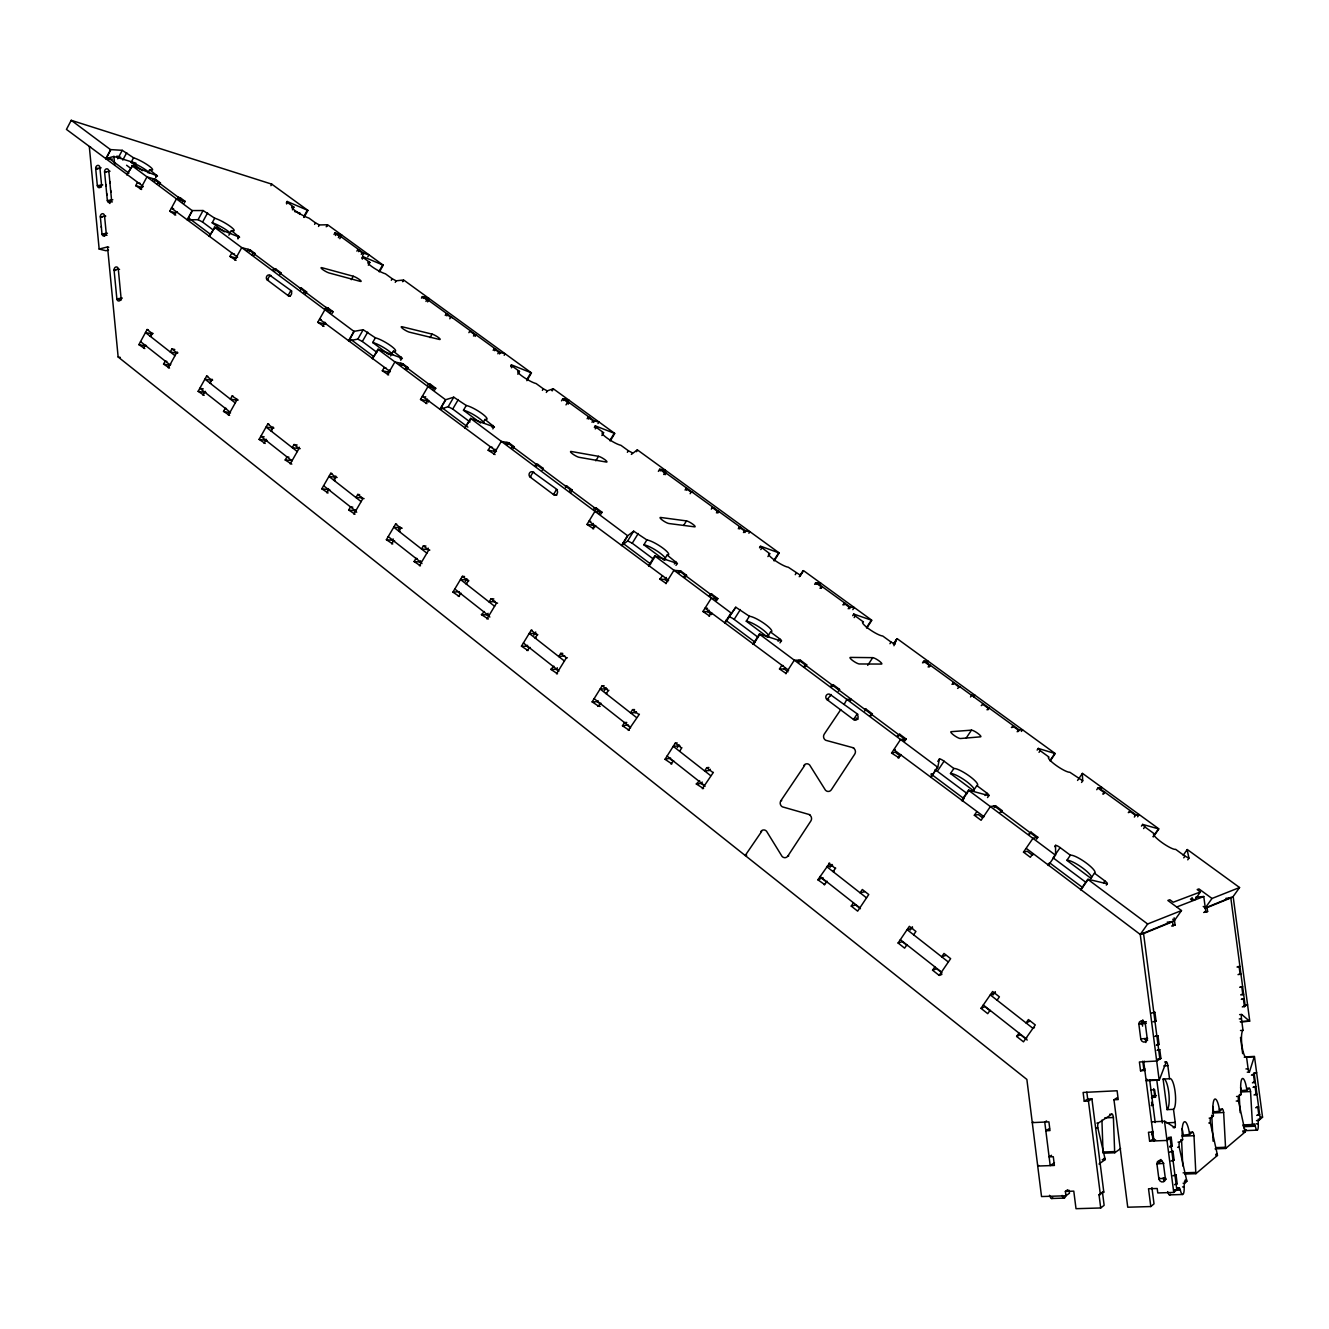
<?xml version="1.0" encoding="UTF-8"?>
<svg xmlns="http://www.w3.org/2000/svg" width="1329" height="1329" viewBox="0 0 1329 1329"><rect width="100%" height="100%" fill="white"/><g stroke="black" fill="none" stroke-linecap="round" stroke-linejoin="round"><path stroke-width="1.5" d="M1048.465 865.295L1048.481 863.451M760.238 546.418L769.74 553.711A12.21 2.209 32.2 0 0 774.292 559.958A12.21 2.209 32.2 0 0 788.28 567.217L800.141 575.092L803.281 570.673L799.859 576.055M987.53 797.566L988.826 795.656A4.236 0.897 33.9 0 0 986.782 792.998L976.848 785.605A14.735 3.123 33.7 0 0 969.904 776.452A14.735 3.123 33.7 0 0 953.857 768.478L944.055 761.185A4.186 0.897 33.6 0 0 939.47 758.909L937.825 766.999L930.998 777.249L931.662 774.126M1247.266 1072.204L1249.41 1072.088L1254.26 1056.721L1244.309 1057.269M893.935 645.744L896.925 638.734L893.37 644.166M1164.619 1062.037L1166.231 1061.954L1159.453 1079.696L1146.462 1080.377L1146.894 1079.248M304.009 217.474L307.929 210.431L271.764 184.15L71.234 120.308L66.45 129.411L143.133 186.392M110.672 149.579L105.805 158.749M117.733 158.799L122.251 150.327L133.565 157.802A12.609 2.126 29.1 0 1 149.18 166.092A12.609 2.126 29.1 0 1 149.629 169.747L148.001 172.787M122.8 160.045L126.72 152.702M142.369 170.693L131.139 162.321L133.565 157.802M132.501 165.776L126.853 174.714L132.501 165.776L157.503 176.059L149.629 169.747M141.622 189.499L135.708 185.645L137.352 182.571L140.259 183.435M140.376 189.15L146.971 176.857L155.759 179.481L160.444 182.97L159.513 184.698M135.708 185.645L142.353 187.572L142.851 186.625M152.752 180.362L153.583 178.834L182.97 200.762L182.139 202.29M155.626 176.607L156.54 174.913M155.775 177.687L156.689 175.976M154.845 181.209L155.759 179.481M157.32 184.05L158.251 182.322L160.444 182.97M175.727 215.099L169.763 211.195L176.441 198.868L185.13 201.393L184.199 203.121M177.305 198.951L178.236 197.224L180.412 197.855L185.13 201.393M179.166 200.164L180.412 197.855M174.498 214.766L176.159 211.676L177.388 212.025M192.256 210.53L187.206 219.8M203.088 210.53L192.489 210.563L187.439 219.833L198.087 219.684L203.088 210.53L214.7 218.205A12.742 2.226 29.4 0 1 230.399 226.495A12.742 2.226 29.4 0 1 231.396 230.631L239.602 237.26L214.949 227.342L209.185 236.429L214.899 227.325M212.806 229.684L202.589 222.059L207.59 212.906M144.811 348.58L138.88 344.643L147.137 329.526L148.383 329.775M143.565 348.331L145.21 345.307L146.456 345.557M153.084 333.446L151.838 333.197L150.177 336.237L151.423 336.486M224.319 231.827L212.191 222.79L214.7 218.205M151.273 335.406L152.104 333.895M228.87 235.216L231.396 230.631M169.531 368.067L163.567 364.096L165.228 361.073L166.873 361.388M174.78 349.494L171.906 348.929L170.245 351.969L176.807 353.248L177.421 352.102M237.642 237.708L238.589 235.981M237.941 238.921L238.888 237.193M168.301 367.834L176.674 352.634L177.903 352.883M236.047 260.384L229.967 256.414L231.678 253.291L234.485 254.038M163.567 364.096L170.145 365.325L170.76 364.196M270.933 185.661L271.764 184.15M234.851 260.069L241.728 247.609L250.201 249.902L255.085 253.54L254.105 255.284M229.967 256.414L236.363 258.092L237.227 256.547M247.227 250.882L248.091 249.337L331.037 311.202L330.14 312.78M249.237 251.646L250.201 249.902M252.012 254.719L252.975 252.975L255.085 253.54M286.3 202.988L287.147 201.46L307.929 210.431M286.649 203.985L287.147 201.46M292.413 209.849L293.908 207.141L287.496 202.457M204.168 395.344L198.137 391.341L206.61 376.09L207.822 376.306M202.938 395.145L204.649 392.088L205.862 392.304M212.657 380.094L211.444 379.878L209.733 382.935L210.962 383.151M198.137 391.341L204.616 392.47L205.247 391.341M210.53 381.838L212.025 379.18M272.894 270.319L273.874 268.558L275.95 269.123L280.901 272.794L279.921 274.555M303.693 216.743L307.331 210.215M274.987 270.867L275.95 269.123M314.608 224.368L315.455 222.84L308.976 218.106A11.213 1.761 29.9 0 1 295.204 210.713A11.213 1.761 29.9 0 1 293.908 207.141M318.528 226.478L319.392 224.95L327.349 224.767L326.22 226.777M326.901 226.362L327.748 224.85L383.234 265.169L379.479 271.78M229.601 415.396L223.521 411.359L225.232 408.302L226.445 408.501M233.306 396.258L232.093 396.042L230.382 399.115L236.778 400.212L235.499 399.198M228.389 415.196L237.21 399.448M300.304 290.586L301.617 288.243L306.617 291.981L305.305 294.324M334.028 234.502L334.875 232.974L341.786 235.05L339.809 238.672M335.473 235.532L336.619 233.505L363.83 253.307L362.684 255.334M303.577 293.211L304.557 291.45L306.617 291.981M338.363 237.658L339.211 236.13L340.938 236.645M356.886 251.148L357.75 249.619L359.461 250.118L358.597 251.646M324.974 309.192L325.97 307.431L327.997 307.929L333.064 311.7L332.067 313.461M323.994 326.402L317.764 322.316L324.891 309.707L333.064 311.7M326.668 310.272L327.997 307.929M361.255 254.337L362.119 252.809L368.947 254.786L367.801 256.813M317.764 322.316L323.927 323.761L324.808 322.199M322.847 326.137L324.625 322.98L325.788 323.246M265.219 443.471L259.089 439.384L267.793 424.001L268.973 424.184M361.87 258.059L362.734 256.514L383.167 265.152M362.352 259.172L362.734 256.514M351.288 279.688L353.248 276.249A5.1 0.864 30.1 0 1 359.461 279.555A5.1 0.864 30.1 0 1 360.225 281.366L329.193 272.993A5.233 0.897 30 0 1 322.781 269.604A5.233 0.897 30 0 1 322.116 267.76L353.248 276.249M259.089 439.384L265.418 440.331L266.066 439.185M271.498 429.599L273.01 426.925M264.039 443.288L265.783 440.215L266.963 440.397M273.94 428.071L272.761 427.888L271.016 430.978L272.196 431.161M368.316 265.219L369.877 262.461L363.232 257.627M378.915 271.565L382.669 264.969M348.547 340.805L353.963 331.303M291.799 464.137L285.203 459.984L286.964 456.894L288.925 457.159M297.148 444.999L294.025 444.534L292.247 447.624L298.493 448.537L299.258 447.192M391.307 280.269L392.188 278.725L385.46 273.824A11.33 1.844 30.2 0 1 371.655 266.448A11.33 1.844 30.2 0 1 369.877 262.461M363.182 329.742L354.262 331.32L348.846 340.822L357.833 339.128L363.182 329.742L375.376 337.815A13.008 2.442 30.2 0 1 391.208 346.088A13.008 2.442 30.2 0 1 393.351 351.205L402.388 358.381L377.984 349.278L445.481 399.68L439.866 409.315M285.203 459.984L291.699 460.465M290.22 463.921L299.042 448.471L300.221 448.637M395.245 282.363L396.125 280.818L403.368 280.02L402.504 281.549M376.722 352.218L362.368 341.487L367.718 332.117M402.886 281.615L403.767 280.087L531.467 372.901L526.865 380.675M389.015 354.693L372.685 342.517L375.376 337.815M377.951 349.261L372.369 358.764L378.516 349.444M421.459 298.145L422.34 296.6L428.951 298.394L428.071 299.939M423.22 298.427L424.001 297.048L500.335 352.567L499.521 353.963M390.643 355.906L393.351 351.205M388.666 374.944L382.32 370.774L384.147 367.601L386.008 368M425.961 301.434L426.858 299.889L428.503 300.337L427.622 301.882M382.32 370.774L388.284 372.037L389.43 370.06M328.064 492.976L321.817 488.823L330.755 473.29L331.918 473.456M387.536 374.712L394.879 361.953L402.787 363.697L408.02 367.601L406.99 369.379M400.079 358.747L401.109 356.969M400.727 360.242L401.906 358.498M321.817 488.823L327.981 489.57L328.529 488.607M334.111 478.955L335.772 476.048M399.913 364.844L400.826 363.266L433.786 387.852L432.855 389.447M326.917 492.843L328.695 489.736L329.858 489.886M401.757 365.475L402.787 363.697M405.029 368.964L406.059 367.169L408.02 367.601M430.048 337.616L432.075 334.127A5.166 0.897 30.5 0 1 438.321 337.416A5.166 0.897 30.5 0 1 439.301 339.427L409.448 332.184A5.283 0.947 30.3 0 1 403.019 328.795A5.283 0.947 30.3 0 1 402.106 326.768L432.075 334.127M445.232 315.455L446.129 313.91L447.773 314.342L446.876 315.887M449.8 318.777L450.697 317.232L452.325 317.648M355.009 514.207L348.713 510.02L350.524 506.914L352.8 507.163M359.661 494.67L357.75 494.438L355.939 497.561L362.352 497.694M348.713 510.02L354.793 510.685L355.358 509.721M427.44 385.692L428.486 383.898L430.43 384.297L435.729 388.251L434.683 390.045M353.863 514.09L362.933 498.491L364.08 498.624M426.925 403.651L420.512 399.448L427.955 386.639L435.729 388.251M429.383 386.091L430.43 384.297M420.512 399.448L426.376 400.594L427.29 399.016M425.828 403.451L427.689 400.245L428.785 400.461M468.888 332.665L469.785 331.12L471.413 331.536M473.489 336.021L474.403 334.476L476.015 334.875L475.117 336.436M453.737 397.188L445.83 399.697L440.198 409.315L448.189 406.691L453.737 397.188L466.263 405.478A13.207 2.558 30.7 0 1 482.161 413.718A13.207 2.558 30.7 0 1 484.985 419.432L494.438 427.058L470.599 418.419L627.537 535.67L621.474 545.521M470.017 421.957L452.724 409.033L458.289 399.547M493.175 350.358L494.089 348.796L495.684 349.195L494.77 350.74M392.769 543.96L386.39 539.724L395.593 524.058L396.707 524.174M480.616 423.037L463.472 410.246L466.263 405.478M497.827 353.747L498.74 352.185L505.103 353.73L504.189 355.292M386.39 539.724L392.371 540.272L393.168 538.909M398.783 529.357L400.162 527.015M391.64 543.86L393.484 540.737L394.613 540.837M401.973 528.294L400.86 528.178L399.016 531.318L400.129 531.434M470.566 418.402L464.768 428.038L471.114 418.569M510.668 366.472L511.599 364.91L531.318 372.851M511.432 367.817L512.363 366.239L511.1 365.026M483.125 422.605L484.985 419.432M517.812 374.23L519.473 371.422L512.363 366.239M492.012 427.224L493.059 425.43M420.512 565.822L414.1 561.552L415.96 558.413L417.057 558.496M425.961 546.053L423.403 545.82L421.526 548.977L427.406 549.492L428.22 548.113M492.843 428.885L493.906 427.107M526.932 379.463L530.919 372.718M414.1 561.552L419.997 562.017L420.678 560.838M419.416 565.739L428.735 550.007L429.832 550.106M495.052 454.584L488.142 450.232L490.069 447.009L492.544 447.424M488.142 450.232L493.807 451.179L495.003 449.169M493.624 454.352L501.299 441.411L508.774 442.723L514.273 446.826L513.193 448.637M505.967 444.019L506.914 442.407L600.276 512.03L599.279 513.659M507.711 444.534L508.774 442.723M542.382 390.377L543.312 388.799L536.135 383.566A11.612 1.977 30.9 0 1 522.231 376.207A11.612 1.977 30.9 0 1 519.473 371.422M511.333 448.322L512.413 446.494L514.273 446.826M546.335 392.47L547.282 390.892L553.047 388.799L552.116 390.361M552.15 390.909L553.379 388.832L614.779 433.453L610.327 440.779M561.519 400.86L562.782 398.766L568.895 400.112L567.965 401.674M563.479 400.494L564.31 399.099L594.445 421.011L593.598 422.423M459.402 596.472L452.923 592.153L462.376 576.337L464.535 576.487M566.004 404.88L567.583 402.255L569.111 402.587L568.164 404.166M452.923 592.153L459.169 591.704M465.283 581.471L466.944 578.713M534.823 465.848L535.919 464.037L537.747 464.336L543.312 468.472L542.215 470.3M458.322 596.422L461.296 593.315M468.871 580.673L465.898 583.763L466.977 583.83M536.667 466.147L537.747 464.336M587.136 418.751L588.082 417.173L589.594 417.489L588.647 419.067M591.986 422.29L592.933 420.712L598.947 421.941L598 423.519M488.358 619.015L481.447 614.646L484.437 611.523M493.856 598.93L491.016 598.781L489.105 601.954L495.252 601.456M594.345 427.44L595.292 425.861L614.563 433.387M595.276 428.918L596.223 427.34L595.292 425.861M481.447 614.646L487.145 614.878L488.092 613.3M565.523 487.677L566.619 485.866L572.251 490.052L570.772 492.494M486.929 618.965L496.514 603.084L497.578 603.133M601.887 435.53L603.599 432.706L596.223 427.34M569.344 491.63L570.457 489.786L572.251 490.052M595.807 460.781L598.515 456.329A5.316 0.98 31.3 0 1 604.795 459.601A5.316 0.98 31.3 0 1 606.29 462.043L579.128 457.309A5.432 1.03 31.2 0 1 572.649 453.953A5.432 1.03 31.2 0 1 571.221 451.478L598.515 456.329M609.812 440.63L614.247 433.287M627.371 452.325L628.335 450.714L620.892 445.298A11.795 2.06 31.3 0 1 606.954 437.972A11.795 2.06 31.3 0 1 603.599 432.706M593.448 509.605L594.561 507.778L596.322 508.01L602.037 512.263L600.907 514.09M595.209 509.838L596.322 508.01M593.714 528.842L586.986 524.44L594.96 511.333L602.037 512.263M631.341 454.402L637.189 449.966L636.226 451.544M636.541 451.544L637.505 449.966L779.176 552.93L774.109 560.954M586.986 524.44L592.319 525.071L593.315 523.443M592.701 528.726L595.708 525.57M528.078 650.579L521.466 646.176L531.185 630.228L532.231 630.262M521.466 646.176L527.032 646.276L527.63 645.279M533.809 635.162L535.753 631.989M527.032 650.562L530.022 647.406M537.813 634.631L534.823 637.804L536.218 637.837M658.37 471.363L659.666 469.237L665.43 470.25L664.45 471.845M660.247 470.915L661.111 469.502L745.835 531.118L744.938 532.547M663.686 474.47L664.666 472.891L666.111 473.141L665.131 474.719M633.667 531.168L627.903 535.62L621.856 545.488L627.687 540.903L633.667 531.168L646.874 539.939A13.672 2.774 31.7 0 1 662.855 548.096A13.672 2.774 31.7 0 1 667.125 555.024L677.458 563.496L654.782 555.937L731.016 612.918L724.704 622.919M557.549 673.803L550.87 669.367L553.877 666.161M562.765 653.37L560.722 653.353L558.745 656.559L564.692 655.812M653.469 559.094L632.255 543.229L638.236 533.51M550.87 669.367L556.353 669.351L557.333 667.773M556.519 673.803L566.387 657.789L567.4 657.805M665.131 559.841A13.655 2.808 31.7 0 1 664.101 559.891L643.867 544.807L646.874 539.939M685.066 490.036L686.063 488.441L687.475 488.673L686.495 490.268M690.133 493.723L691.113 492.129L692.525 492.345M648.552 565.838L654.682 555.937M655.297 556.07L649.167 565.971A3.97 0.847 31.8 0 0 648.618 565.838M683.654 525.404L686.462 520.902A5.416 1.013 31.8 0 1 692.758 524.158A5.416 1.013 31.8 0 1 694.535 526.832L668.902 523.526A5.532 1.063 31.7 0 1 662.423 520.187A5.532 1.063 31.7 0 1 660.679 517.463L686.462 520.902M664.101 559.891L667.125 555.024M666.344 583.581L659.799 579.095L662.49 575.856M659.799 579.095L664.899 579.494L666.178 577.451M674.335 563.961L675.863 561.519M675.979 565.373L677.258 563.546M711.314 509.14L712.311 507.545L713.706 507.744M598.881 706.363L592.136 701.878L602.137 685.781L604.13 685.747M665.713 583.531L673.936 570.307L680.647 570.889L686.561 575.307L685.415 577.151M592.136 701.878L597.469 701.729L598.083 700.715M604.313 690.715L606.19 687.708M677.956 572.4L678.986 570.739L716.215 598.515L715.168 600.176M716.431 512.878L717.427 511.266L718.823 511.466L717.826 513.077M679.501 572.749L680.647 570.889M597.884 706.397L600.874 703.157M608.898 690.283L605.891 693.522L606.888 693.505M683.737 577.019L684.9 575.158L686.561 575.307M738.293 528.776L739.306 527.164L740.668 527.364L739.655 528.959M629.265 730.319L622.47 725.784L624.48 722.561L626.773 722.444M634.548 709.553L632.587 709.62L630.561 712.859L635.777 712.66L636.408 711.663M743.459 532.547L744.473 530.936L749.905 531.65L748.891 533.245M622.47 725.784L628.069 724.92M709.055 595.907L710.218 594.046L711.846 594.163L717.843 598.631L716.68 600.492M710.683 596.023L711.846 594.163M628.285 730.369L639.415 714.171M709.586 616.041L702.941 611.49L711.297 598.2L717.843 598.631M702.941 611.49L707.892 611.755L708.938 610.094M708.955 616.008L711.663 612.719M759.523 547.814L760.553 546.186L778.91 552.864M760.803 549.575L761.833 547.947M735.784 607.237L725.036 622.836L735.784 607.237L749.39 616.257A13.971 2.907 32.4 0 1 765.404 624.364A13.971 2.907 32.4 0 1 770.538 632.006L779.658 638.8A4.02 0.831 32.5 0 1 781.17 641.027L779.99 642.887M767.913 556.602L769.74 553.711M729.571 617.088A3.97 0.847 32.3 0 1 734.156 619.397L740.369 609.546M773.96 560.306L778.694 552.814M770.538 632.006L767.381 636.956L746.267 621.191L749.39 616.257M671.893 763.909L665.015 759.308L675.315 743.077L677.209 742.944M665.015 759.308L670.613 758.095M677.292 747.596L679.086 744.755M670.946 763.992L673.637 760.686M681.893 747.695L679.833 750.951M795.24 574.676L796.27 573.032M752.995 644.133L759.374 634.099A4.07 0.864 32.4 0 1 759.955 634.215L781.17 641.027M759.955 634.215L753.576 644.233A4.053 0.88 32.5 0 0 753.128 644.15M799.227 576.736L800.257 575.108M800.124 576.005L803.547 570.639L871.841 620.278L866.923 627.853M778.08 641.276L779.658 638.8M814.627 584.345L815.674 582.717L820.79 583.165L819.76 584.793M816.039 584.278L816.953 582.833L850.494 607.22L849.563 608.682M819.96 588.232L822.286 586.72L821.256 588.332M703.573 788.579L696.313 783.977L699.635 780.605M708.905 767.481L706.746 767.68L704.652 770.953L709.603 770.488L710.384 769.258M696.313 783.977L701.297 783.462L702.194 782.033M702.327 788.712L713.391 772.348M786.27 673.604L779.492 668.952L781.635 665.596L783.379 665.613M779.492 668.952L784.16 668.952L784.824 667.906M785.688 673.62L794.31 660.181L800.457 660.231L806.686 664.865L805.474 666.759M797.865 661.892L798.928 660.231L904.767 739.173L903.654 740.868M799.261 662.124L800.457 660.231M842.785 604.845L845.094 603.3L844.048 604.928M803.945 666.743L805.158 664.865L806.686 664.865M848.184 608.782L849.248 607.154L854.231 607.469L852.836 609.629M852.686 615.692L853.733 614.048L871.508 620.211M854.148 617.603L855.211 615.958L853.733 614.048M866.458 627.753L871.375 620.161M830.559 686.611L831.788 684.734L833.266 684.701L839.579 689.402L838.35 691.279M832.054 686.595L833.266 684.701M867.704 665.347L872.721 657.656A5.648 1.096 32.9 0 1 879.034 660.878A5.648 1.096 32.9 0 1 881.443 664.068L859.315 663.968A5.781 1.146 32.8 0 1 852.819 660.663A5.781 1.146 32.8 0 1 850.427 657.406L872.721 657.656M761.683 831.422L745.204 855.494L746.715 855.228M809.959 814.727L782.349 806.836A4.103 3.771 80.8 0 1 780.854 800.756L804.709 765.388M853.766 747.911L825.741 740.286A4.12 3.837 84 0 1 824.213 734.189L840.808 709.536M850.261 700.848L851.274 699.27L846.855 699.419L844.114 704.47M889.948 643.701L891.011 642.04L882.705 635.993A12.476 2.293 32.8 0 1 868.717 628.783A12.476 2.293 32.8 0 1 863.435 621.955L855.211 615.958M893.603 644.1L897.158 638.668L1055.226 753.543L1050.342 760.736M864.764 710.998L865.993 709.105L872.372 713.856L871.143 715.766M869.698 715.833L872.372 713.856M760.803 831.572A4.087 3.738 79.6 0 1 766.501 831.157L782.083 856.441A4.12 3.771 78 0 0 787.848 856.059L810.889 820.923A4.12 3.804 79.2 0 0 809.378 814.81M803.846 765.471A4.12 3.804 82.3 0 1 809.643 764.989L825.492 790.24A4.137 3.837 80.5 0 0 831.339 789.775L854.763 754.091A4.153 3.871 82.3 0 0 853.218 747.945M922.525 662.889L923.605 661.244L928.273 661.277L927.193 662.905M923.805 662.706L924.768 661.244L1019.343 730.02L1018.346 731.498M928.091 666.942L930.35 665.297L929.27 666.942M897.042 736.249L899.7 734.239L906.162 739.057L904.916 740.967M898.437 736.133L899.7 734.239M899.135 757.879L891.576 753.094L900.547 739.505L906.162 739.057M891.576 753.094L896.394 751.865M898.072 757.979L900.846 754.54M824.761 884.649L817.867 879.798L829.661 863.086M817.867 879.798L823.1 877.771M830.044 867.289L831.954 864.415M951.946 684.302L954.172 682.641L953.092 684.285M824.196 884.765L827.236 881.277M835.725 868.119L832.967 871.542L834.08 871.309M957.594 688.405L959.82 686.728M970.519 696.961L971.615 695.316L974.954 695.2L973.675 697.127M937.792 761.434L939.47 758.909M930.749 777.399L937.576 767.149L759.374 634.099M967.163 793.579L937.327 771.269L944.055 761.185M981.251 705.633L983.46 703.921M864.481 891.776L860.096 892.822L862.322 889.5L868.751 894.533L857.654 911.146L851.241 906.096L853.451 902.773M966.266 737.944L971.466 730.153A5.798 1.13 33.5 0 1 977.779 733.342A5.798 1.13 33.5 0 1 980.536 736.831L960.418 738.525A5.931 1.196 33.5 0 1 953.906 735.253A5.931 1.196 33.5 0 1 951.149 731.681L971.466 730.153M986.965 709.786L989.175 708.075L988.062 709.736M976.848 785.605L973.443 790.672L950.484 773.528L953.857 768.478M961.548 800.49L968.459 790.207L1055.409 855.128M961.781 800.49A4.286 0.947 33.9 0 1 962.063 800.54L968.974 790.257L988.826 795.656M1011.386 727.561L1013.562 725.817L1012.449 727.478M1017.167 731.781L1018.28 730.103L1022.516 729.771L1021.403 731.432M985.071 795.523L986.782 792.998M1001.368 811.986L1002.232 810.69L995.504 805.69L990.371 806.57L981.084 820.292L974.356 815.258L976.682 811.82M906.876 944.819L904.617 948.158L898.088 943.009L909.352 926.33L915.914 931.463L913.654 934.802M910.182 930.084L912.425 926.762M994.208 807.6L995.504 805.69M1037.135 750.088L1038.265 748.41L1054.844 753.493L1049.927 760.686M1039.012 752.347L1040.158 750.669L1038.265 748.41M1000.089 812.218L1002.232 810.69M941.896 974.423L939.188 975.403L932.559 970.187L934.852 966.847M1028.912 833.715L1031.022 832.153L1037.833 837.253L1036.52 839.18M1029.693 834.097L1031.022 832.153M939.188 975.403L950.634 958.658L943.989 953.441L941.696 956.797L945.766 955.418M1032.716 853.833L1030.34 857.288L1023.496 852.138L1032.932 838.35L1037.833 837.253M1077.57 780.439L1082.47 773.345L1158.905 828.897L1153.439 836.722M1081.557 782.465L1082.72 780.771L1082.304 773.478M1054.661 846.623L1055.542 845.344A4.336 0.914 34.4 0 1 1060.127 847.603L1070.377 855.228A15.234 3.239 34.5 0 1 1086.408 863.102A15.234 3.239 34.5 0 1 1094.465 873.17L1104.864 880.894A4.386 0.93 34.6 0 1 1107.223 883.835L1106.326 885.114M1096.741 789.708L1097.904 788.031L1101.758 787.366L1100.611 789.027M1060.127 847.603L1053.1 857.82L1085.843 882.29M1048.265 865.511L1055.608 854.929L1055.542 845.344M1102.721 794.061L1104.848 792.2L1103.685 793.878M1094.465 873.17L1090.91 878.286L1066.855 860.345L1070.377 855.228M990.055 1010.306L987.729 1013.662L980.985 1008.346L992.613 991.517L999.391 996.833L997.066 1000.205M992.996 994.989L995.321 991.633M1128.288 812.667L1130.381 810.773L1129.218 812.451M1080.543 889.699L1087.77 879.3L1147.641 923.987L1181.498 910.564L1167.842 900.464L1169.802 899.733L1173.208 902.241L1200.419 891.958L1197.163 889.566L1198.941 888.902L1211.998 898.47L1239.575 887.523L1187.262 849.497L1183.192 855.278M1081.025 889.716L1088.252 879.3L1107.223 883.835M1134.335 817.069L1135.498 815.375L1139.169 814.561L1137.624 816.787M1141.461 826.106L1142.641 824.412L1158.523 828.864L1153.057 836.689M1103.519 882.821L1104.864 880.894M1143.604 828.565L1144.784 826.871L1142.641 824.412M1029.776 1021.22L1026.054 1022.931L1028.413 1019.559L1035.291 1024.941L1023.48 1041.836L1016.635 1036.437L1018.978 1033.065M1183.757 857.836L1184.953 856.125L1175.633 849.331A13.539 2.508 34.4 0 1 1161.662 842.337A13.539 2.508 34.4 0 1 1154.004 833.582L1144.784 826.871M1187.744 859.83L1188.94 858.135L1187.146 849.663M1147.641 923.987L1140.249 934.47L1159.17 1080.078L1146.179 1080.759M1026.47 848.55L1140.265 934.47L1174.471 920.499L1181.498 910.564M1194.837 899.866L1200.419 891.958M1203.227 906.428L1205.27 907.923L1211.998 898.47M1239.575 887.523L1233.146 896.543L1205.27 907.923M1117.324 1097.638L1113.968 1099.764L1127.74 1207.214L1150.814 1206.549L1148.522 1188.757L1157.194 1188.491L1157.775 1192.944L1173.756 1192.445L1179.006 1187.993A4.535 1.113 85 0 1 1180.351 1190.119A9.004 2.193 85 0 0 1183.009 1194.372A9.004 2.193 85 0 0 1184.156 1186.88A4.485 1.08 85 0 1 1184.72 1183.142L1186.814 1181.365A4.469 1.08 84.9 0 0 1186.614 1180.152L1179.205 1147.243A4.469 1.08 84.8 0 1 1179.654 1142.076L1182.644 1139.75A15.433 3.721 84.7 0 1 1184.122 1121.958A15.433 3.721 84.7 0 1 1189.555 1134.418L1192.462 1132.158A4.369 1.047 84.6 0 1 1193.99 1135.697L1195.784 1172.411A4.386 1.047 84.8 0 0 1195.901 1173.673L1184.82 1174.055M1195.901 1173.673L1217.464 1155.416A4.236 0.98 84.6 0 0 1217.264 1154.253L1210.337 1122.922A4.22 0.98 84.5 0 1 1210.702 1118.071L1213.41 1115.978A14.636 3.372 84.4 0 1 1214.623 1099.199A14.636 3.372 84.4 0 1 1219.623 1111.16L1222.265 1109.134A4.137 0.947 84.4 0 1 1223.66 1112.506L1225.537 1147.259A4.17 0.947 84.5 0 0 1225.654 1148.472L1215.055 1148.871M1225.654 1148.472L1245.14 1131.959A4.02 0.88 84.4 0 0 1244.957 1130.846L1238.445 1100.96A4.02 0.897 84.2 0 1 1238.744 1096.375L1241.203 1094.481A13.905 3.057 84.2 0 1 1242.216 1078.633A13.905 3.057 84.2 0 1 1246.851 1090.112L1249.227 1088.268A3.937 0.864 84.1 0 1 1250.539 1091.524L1252.466 1124.517A3.954 0.864 84.3 0 0 1252.566 1125.663L1243.163 1126.062M1252.566 1125.663L1254.227 1124.251A3.954 0.864 84.3 0 1 1255.307 1126.211A7.874 1.694 84.3 0 0 1257.467 1130.099A7.874 1.694 84.3 0 0 1258.247 1123.703A3.921 0.847 84.3 0 1 1258.629 1120.513L1262.55 1117.207L1254.46 1056.405L1244.525 1056.954M1150.814 1206.549L1154.021 1203.875L1151.927 1187.644M1174.421 1174.969L1176.049 1174.902L1177.195 1183.774L1174.537 1184.687M1256.752 1115.413L1259.659 1114.682L1257.516 1114.765M1176.049 1174.902L1172.975 1175.816M1255.722 1107.755L1258.646 1107.024L1256.503 1107.107M1165.766 1178.208L1158.855 1178.74L1156.894 1163.606A3.472 3.156 49.5 0 1 1163.39 1163.373L1165.4 1178.823A3.472 3.14 49.4 0 1 1158.905 1179.039L1159.636 1178.109M1171.347 1151.346L1172.975 1151.296L1174.122 1160.134L1171.065 1161.031M1254.028 1094.98L1256.952 1094.265L1255.157 1094.348M1163.839 1163.357L1156.928 1163.905L1161.961 1160.582M1172.975 1151.296L1169.503 1152.193M1253.014 1087.321L1255.922 1086.607L1253.779 1086.707M90.571 146.938L89.309 146.555L99.16 249.055L107.533 246.928L118.148 356.986L1026.868 1079.43L1041.537 1196.549L1065.924 1195.784L1065.376 1191.415L1073.782 1191.133L1076.008 1208.692L1100.711 1207.978L1104.133 1205.32L1102.455 1192.163L1103.801 1192.113L1091.923 1098.884L1087.703 1099.083L1084.231 1101.209L1083.118 1092.455L1117.108 1090.76L1118.237 1099.565L1113.968 1099.764M1168.723 1137.391L1171.165 1137.275L1172.311 1146.13L1169.653 1146.993M1252.416 1082.853L1255.34 1082.155L1253.197 1082.255M1182.361 1135.331L1189.555 1134.418M1212.796 1112.024L1219.623 1111.16M1240.705 1090.66L1246.851 1090.112M1100.711 1207.978L1099.033 1194.754L1102.455 1192.163M1099.033 1194.754L1103.801 1192.113M1171.165 1137.275L1166.995 1140.432L1149.618 1141.129L1148.472 1132.258L1152.808 1132.075M1251.403 1075.194L1256.636 1072.752L1253.779 1072.902M1155.549 1139.767L1153.954 1140.946L1143.721 1061.755L1144.518 1061.256M1149.618 1141.129L1153.904 1138.737M1065.924 1195.784L1069.496 1193.193L1069.114 1190.302M1065.376 1191.415L1067.752 1189.704M1099.017 1164.005L1105.147 1159.619A4.153 1.13 85.2 0 0 1104.964 1158.489L1097.804 1127.806A4.137 1.13 85 0 1 1098.352 1123.038L1111.875 1114.184A4.053 1.08 84.9 0 1 1113.403 1117.49L1114.649 1151.579A4.07 1.08 85.1 0 0 1114.749 1152.758L1103.136 1153.207A4.07 1.096 85.2 0 1 1103.02 1152.027L1101.924 1120.131M1114.749 1152.758L1120.613 1148.555M1151.313 1105.595L1152.908 1104.931L1151.529 1104.997M1054.445 1162.759L1050.209 1165.599L1044.744 1122.058L1046.571 1120.945M1151.479 1097.737L1154.635 1095.611L1153.738 1088.617M1038.647 1165.433L1037.716 1166.048L1054.395 1165.45L1053.299 1156.728L1049.113 1156.878L1051.538 1155.283M1049.478 1128.504L1045.84 1130.763L1050.01 1130.58L1048.913 1121.875L1032.284 1122.623L1033.198 1122.058M1145.266 1070.343L1140.548 1070.825L1139.402 1061.987L1156.695 1061.04L1160.915 1058.432L1159.768 1049.644L1158.157 1049.727M1140.548 1070.825L1144.85 1068.765M1242.316 1006.95L1247.582 1004.874L1245.456 1005.006M1084.231 1101.209L1088.451 1101.01L1091.923 1098.884M1159.768 1049.644L1157.094 1050.359M1241.303 999.342L1244.226 998.727L1242.1 998.86M1155.532 1035.872L1157.958 1035.723L1159.104 1044.511L1156.429 1045.225M1240.721 994.906L1243.645 994.291L1241.502 994.424M1157.958 1035.723L1154.884 1036.454M1239.708 987.297L1242.632 986.699L1240.505 986.832M1147.641 1038.331L1140.764 1038.946L1138.837 1023.961A3.406 3.173 50.9 0 1 1145.282 1023.563L1147.259 1038.863A3.406 3.156 50.7 0 1 1140.814 1039.245L1141.312 1038.647M1153.306 1012.432L1154.918 1012.333L1156.064 1021.104L1152.991 1021.818M1238.013 974.622L1240.937 974.041L1239.176 974.157M1146.346 1023.297L1138.87 1024.26L1143.189 1021.901L1146.395 1021.702M1154.918 1012.333L1151.446 1013.063M1237.017 967.03L1239.94 966.449L1237.814 966.598M1026.769 1038.015L1025.838 1038.464L983.294 1004.99M1016.635 1036.437L1020.39 1034.66L1027.217 1040.026M1034.477 1027.599L1032.932 1028.33L990.288 994.889L995.438 992.796M980.985 1008.346L984.889 1006.701L990.271 1010.937M1171.597 926.031L1175.085 925.084L1174.122 917.824M1203.659 912.475L1207.612 911.561L1207.081 907.624L1230.82 897.922L1225.87 898.338M1173.125 925.898L1172.593 921.728L1143.555 933.606L1140.348 933.855M1176.946 906.91L1203.775 896.51L1205.868 912.292M1191.465 898.653L1193.675 899.401M932.559 970.187L936.663 968.741L941.945 972.894M898.088 943.009L902.325 941.696L907.192 945.55M912.691 928.024L907.092 929.669L948.341 962.013M108.147 158.018L113.895 156.44L135.973 163.185M101.137 167.803L95.688 168.567L97.333 185.628A2.641 2.077 -78.3 0 0 99.675 187.638A2.641 2.077 -78.3 0 0 101.519 184.515L99.874 167.421A2.641 2.077 -77.9 0 0 97.532 165.427A2.641 2.077 -77.9 0 0 95.688 168.567L97.798 169.182M110.041 171.225L104.592 171.989L107.35 200.529A2.658 2.043 -79 0 0 109.676 202.54A2.658 2.043 -79 0 0 111.503 199.433L108.795 170.86A2.641 2.126 -77.5 0 0 106.42 168.866A2.641 2.126 -77.5 0 0 104.559 172.006L105.855 172.355M112.815 199.765L107.35 200.529L112.384 201.925M105.788 216.095L100.339 216.86L102.001 233.987A2.641 2.077 -79.3 0 0 104.343 236.014A2.641 2.077 -79.3 0 0 106.187 232.907L104.526 215.763A2.641 2.093 -78.9 0 0 102.2 213.736A2.641 2.093 -78.9 0 0 100.339 216.86L102.034 217.308M108.496 250.068L105.888 250.716L99.16 249.055M851.241 906.096L855.66 904.966L860.444 908.737M298.344 213.504L299.806 213.138L299.939 214.418M1023.496 852.138L1027.217 851.241L1032.683 855.344M1188.94 858.135L1184.953 856.125M832.618 865.345L826.621 866.574L866.525 897.856M787.848 856.059L788.712 855.893M984.058 816.754L893.819 749.706L895.231 749.573M974.356 815.258L978.294 814.544L982.297 817.568M780.854 800.756L781.734 800.639M1195.701 897.191L1203.775 896.51M1204.888 907.807L1207.081 907.624M1204.672 911.794L1207.612 911.561M1167.194 922.16L1172.593 921.728M1172.776 925.283L1175.085 925.084M679.983 745.868L673.255 746.333L710.683 775.671M1243.346 1006.452L1245.24 1006.335L1230.77 897.54M1239.608 1014.608L1241.751 1014.476L1249.509 1021.154L1240.306 1021.719M1154.452 1021.204L1156.064 1021.104M1239.309 1018.944L1241.469 1018.811A3.887 0.847 83.8 0 1 1241.751 1014.476M1240.555 1021.735L1249.758 1021.17L1233.162 896.56M1240.489 1030.49L1242.997 1030.34L1241.469 1018.811M1156.679 1044.66L1159.104 1044.511M1159.287 1058.515L1160.915 1058.432M1156.629 1059.263L1159.868 1059.08L1143.505 933.157M1082.72 780.771L1069.779 772.232A13.124 2.442 33.8 0 1 1055.791 765.155A13.124 2.442 33.8 0 1 1049.013 757.115L1040.158 750.669M1163.822 1065.875L1167.826 1065.659L1169.537 1078.749A15.549 3.821 84.5 0 1 1175.085 1091.607A15.549 3.821 84.5 0 1 1173.507 1109.333L1175.218 1122.457A4.469 1.096 84.7 0 1 1174.77 1127.59L1173.158 1127.673M1245.954 1068.931L1248.114 1068.815A3.904 0.847 84 0 0 1249.41 1072.088M1173.507 1109.333L1167.078 1109.632L1163.108 1079.082L1169.537 1078.749M1252.416 1074.613L1254.31 1074.513L1260.257 1119.151L1258.114 1119.234M1150.964 1089.93L1154.635 1089.747L1155.615 1097.256L1151.944 1097.438M857.953 714.387L830.326 694.602A3.09 2.891 86.8 0 0 826.322 695.349A3.09 2.891 86.8 0 0 827.053 699.652L853.534 719.504L857.936 719.271L856.275 718.025M1247.067 1088.368L1249.227 1088.268M1152.592 1095.711L1156.479 1095.528M1240.455 1092.006L1250.539 1091.524M1239.376 1094.564L1241.203 1094.481M1236.551 1096.475L1238.744 1096.375M1236.236 1101.06L1238.445 1100.96M1109.698 1114.283L1111.875 1114.184M1219.241 1109.266L1222.265 1109.134M1104.731 1117.888L1113.403 1117.49M1212.38 1113.021L1223.66 1112.506M1211.5 1116.061L1213.41 1115.978M864.548 709.171L865.993 709.105M1096.874 1123.105L1098.352 1123.038M1209.157 1118.138L1210.702 1118.071M1151.495 1121.859L1164.835 1121.261L1174.77 1127.59M1260.64 1117.29L1262.55 1117.207M1166.38 1122.855L1175.218 1122.457M1256.486 1120.613L1258.629 1120.513M1096.325 1127.872L1097.804 1127.806M1208.792 1122.988L1210.337 1122.922M1256.088 1123.802L1258.247 1123.703M1252.068 1124.351L1254.227 1124.251M1243.047 1124.915L1252.466 1124.517M1243.313 1125.214A3.937 0.864 84.4 0 1 1243.778 1126.693L1255.307 1126.211M1190.086 1132.258L1192.462 1132.158M1242.765 1130.946L1244.957 1130.846M1245.439 1130.63L1256.968 1130.148M1242.947 1132.042L1245.14 1131.959M1182.179 1136.179L1193.99 1135.697M1167.958 1138.156L1170.118 1138.073L1176.846 1189.82L1174.404 1189.887M1180.65 1139.833L1182.644 1139.75M1178.042 1142.143L1179.654 1142.076M1169.869 1146.229L1172.311 1146.13M1177.594 1147.292L1179.205 1147.243M1103.02 1152.027L1114.649 1151.579M1215.703 1147.641L1225.537 1147.259M1103.485 1158.539L1104.964 1158.489M1215.736 1154.32L1217.264 1154.253M1102.206 1159.719L1105.147 1159.619M1215.919 1155.466L1217.464 1155.416M1172.494 1160.2L1174.122 1160.134M1183.126 1172.842L1195.784 1172.411M1185.003 1180.202L1186.614 1180.152M1184.405 1181.448L1186.814 1181.365M599.213 706.363L600.21 706.33M828.748 699.602L827.053 699.652L831.173 694.569M1183.109 1183.209L1184.72 1183.142M1175.567 1183.823L1177.195 1183.774M1182.544 1186.93L1184.156 1186.88M1176.564 1188.06L1179.006 1187.993M1173.856 1190.319L1180.351 1190.119M1051.488 1198.492L1063.881 1198.11M1169.42 1194.887L1182.378 1194.489M838.084 689.435L839.579 689.402M607.203 688.871L600.127 689.003L636.408 717.444M788.629 670.265L705.034 608.167L707.51 608.317M536.617 633.617L529.241 633.418L564.41 660.995M112.45 159.115L105.988 158.766L110.855 149.612L122.251 150.327M894.949 644.1L891.144 642.14M468.14 580.025L460.482 579.51L494.604 606.257M668.603 580.291L588.98 521.167L590.757 521.383M401.674 527.995L393.749 527.198L426.858 553.163M335.24 480.566L334.077 480.417L335.872 477.294L330.755 473.29M337.134 477.476L328.961 476.413L361.123 501.614M627.687 540.903L632.255 543.229M556.901 495.036L553.495 494.554L530.138 477.045A2.907 2.542 -81.9 0 1 529.507 473.058A2.907 2.542 -81.9 0 1 533.062 472.177L534.092 472.343M557.466 489.82L533.062 472.177L530.138 477.045L531.185 477.211M564.825 485.583L566.619 485.866M264.189 436.826L260.833 436.311L291.981 460.847M272.777 428.137L266.049 427.074L297.281 451.561M541.484 468.19L543.312 468.472M223.521 411.359L230.548 412.887M496.481 451.279L422.356 396.258L423.336 396.441M238.19 400.079L232.093 396.042M203.287 388.899L199.832 388.301L230.116 412.14M211.809 380.393L204.915 379.147L235.266 402.936M118.148 356.986L120.258 357.368M353.813 331.286L214.285 227.109M138.88 344.643L145.509 345.939M424.815 396.74L425.795 396.939M152.536 333.994L145.492 332.549L174.996 355.69M632.305 452.807L628.467 450.813M390.377 371.738L319.541 319.176L321.086 319.541M121.454 299.839L116.852 298.826L114.078 270.103A2.658 2.143 -79.4 0 1 115.922 266.996A2.658 2.143 -79.4 0 1 118.331 269.039L119.544 269.355M122.334 298.095L116.852 298.826A2.658 2.06 -80.8 0 0 119.195 300.919A2.658 2.06 -80.8 0 0 121.039 297.829L118.298 269.056L114.078 270.103L115.756 270.501M448.189 406.691L452.724 409.033M357.833 339.128L362.368 341.487M290.403 296.134L288.061 295.553L267.312 280.004A2.741 2.259 -78.7 0 1 266.764 276.266A2.741 2.259 -78.7 0 1 269.92 275.319L271.099 275.618M107.533 246.928L108.795 247.244M291.865 291.151L269.92 275.319L267.312 280.004L268.491 280.303M299.557 287.728L301.617 288.243M547.282 390.892L543.312 388.799M107.034 235.283L102.001 233.987L107.45 233.239M278.824 272.262L280.901 272.794M237.625 257.245L171.424 208.121L173.617 208.736M962.063 800.54L963.326 800.872M169.763 211.195L175.893 212.939M102.782 184.881L97.333 185.628L101.552 186.841M396.125 280.818L392.188 278.725M110.307 149.479L71.234 120.308M198.087 219.684L202.589 222.059M116.852 156.124L120.823 157.337M294.606 211.544L299.806 213.138M319.392 224.95L315.455 222.84M1098.867 787.864L1136.428 815.175M334.875 232.974L339.211 236.13M357.75 249.619L362.119 252.809M422.34 296.6L426.858 299.889M446.129 313.91L450.697 317.232M469.785 331.12L474.403 334.476M494.089 348.796L498.74 352.185M562.782 398.766L567.583 402.255M588.082 417.173L592.933 420.712M659.666 469.237L664.666 472.891M686.063 488.441L691.113 492.129M712.311 507.545L717.427 511.266M739.306 527.164L744.473 530.936M815.674 582.717L821.006 586.604M843.832 603.216L849.248 607.154M923.605 661.244L929.187 665.297M953.043 682.657L958.691 686.761M982.347 703.971L988.062 708.141M1012.499 725.9L1018.28 730.103M1097.904 788.031L1103.884 792.383M1129.451 810.972L1135.498 815.375M1190.452 899.035L1192.279 900.381M1172.759 919.236L1174.471 920.499M994.225 805.906L1036.62 837.519M131.77 165.51L191.974 210.447M126.587 165.245L130.724 168.334M734.156 619.397L757.63 636.94M107.931 157.52L128.88 173.219M189.216 218.405L210.381 234.253M350.557 339.244L373.632 356.521M441.71 407.521L467.891 427.124M622.869 543.212L650.612 563.994M725.784 620.294L755.221 642.339M930.998 773.993L964.057 798.762M1049.578 862.803L1082.537 887.49M323.927 323.761L324.874 324.475M388.284 372.037L389.264 372.768M426.376 400.594L428.353 402.089M493.807 451.179L495.518 452.458M592.319 525.071L594.827 526.948M664.899 579.494L667.839 581.703M707.892 611.755L711.646 614.563M784.16 668.952L788.031 671.843M895.829 752.696L900.281 756.035M147.137 329.526L151.838 333.197M171.906 348.929L176.674 352.634M206.61 376.09L211.444 379.878M267.793 424.001L272.761 427.888M294.025 444.534L299.042 448.471M357.75 494.438L362.933 498.491M395.593 524.058L400.86 528.178M423.403 545.82L428.735 550.007M462.376 576.337L467.791 580.59M491.016 598.781L496.514 603.084M531.185 630.228L536.783 634.614M560.722 653.353L566.387 657.789M602.137 685.781L607.901 690.299M632.587 709.62L638.435 714.205M675.315 743.077L681.262 747.745M706.746 767.68L712.776 772.415M828.814 863.269L835.16 868.236M360.641 497.212L362.003 498.275M493.325 601.107L494.77 602.236M634.232 711.447L635.777 712.66M140.525 341.619L169.962 364.794M323.595 485.716L355.674 510.967M388.234 536.6L421.276 562.599M454.8 588.996L488.839 615.792M523.41 642.987L558.496 670.613M594.129 698.655L630.311 727.146M667.075 756.068L704.403 785.456M820.059 876.492L859.863 907.823M900.331 939.669L941.48 972.064M265.418 440.331L266.348 441.062M327.981 489.57L328.927 490.335M354.793 510.685L356.72 512.213M392.371 540.272L394.015 541.567M419.997 562.017L421.974 563.579M458.688 592.485L460.382 593.814M487.145 614.878L489.869 617.021M527.032 646.276L529.457 648.187M556.353 669.351L558.811 671.295M597.469 701.729L599.977 703.689M627.703 725.518L630.594 727.81M670.098 758.909L673.055 761.235M701.297 783.462L705.034 786.403M822.418 878.801L827.136 882.522M1239.143 966.881L1240.156 974.473M1241.834 987.148L1242.848 994.756M1243.446 999.192L1244.459 1006.817M1253.546 1075.095L1254.559 1082.736M1255.157 1087.205L1256.171 1094.88M1257.865 1107.655L1258.895 1115.313M1248.114 1068.815L1246.585 1057.269A13.672 2.99 83.9 0 1 1242 1045.724A13.672 2.99 83.9 0 1 1242.997 1030.34M1240.505 1037.451L1242.648 1053.631M1192.047 897.49L1192.296 899.467M1164.52 1121.294L1173.756 1192.445M1156.845 1080.51L1162.36 1123.022M1142.973 1020.273L1143.189 1021.901M1145.349 1038.697L1145.847 1042.517M1160.998 1159.519L1161.147 1160.616M1163.407 1178.109L1163.772 1180.883M1142.575 1026.154L1142.076 1022.2A3.389 3.156 50.7 0 1 1142.741 1020.107M1149.651 1079.713L1155.2 1122.556M1151.579 1102.273L1152.01 1105.562M1142.79 1061.14L1143.771 1068.832M1151.894 1131.61L1152.824 1138.787M1088.451 1101.01L1100.379 1194.721M1086.823 1092.122L1087.703 1099.083M113.895 156.44L114.726 165.029M109.825 181.558L109.991 183.336M110.689 190.479L110.855 192.273M109.709 201.709L109.875 203.487M105.805 184.465L105.971 186.243M106.669 193.386L106.835 195.164M99.874 167.421L99.974 168.501M104.526 215.763L104.642 216.826M104.343 234.652L104.443 235.715M101.27 226.495L101.386 227.558M1160.101 1161.43L1160.067 1161.147A3.455 3.14 49.3 0 1 1160.383 1159.602M1239.259 1096.176L1240.173 1112.622M1211.749 1115.214L1213.095 1141.212M1181.614 1140.764L1182.793 1165.948M1170.517 1194.173A8.987 2.226 85.1 0 1 1167.659 1191.615M1166.231 1061.954A4.436 1.096 84.4 0 1 1167.826 1065.659M1246.386 1129.833A7.858 1.728 84.3 0 1 1243.778 1126.693M1240.605 1087.487A13.905 3.09 84.2 0 1 1241.053 1090.395M1212.696 1106.492A14.619 3.389 84.4 0 1 1213.576 1111.426M1182.062 1128.537A15.416 3.754 84.7 0 1 1183.209 1134.684M1163.108 1079.082A15.533 3.854 84.5 0 1 1168.689 1091.923A15.533 3.854 84.5 0 1 1167.078 1109.632M131.139 162.321A12.609 2.16 29.1 0 1 149.562 173.069M212.191 222.79A12.725 2.259 29.4 0 1 230.532 233.306M463.472 410.246A13.19 2.592 30.7 0 1 475.599 415.877A13.19 2.592 30.7 0 1 484.138 423.22M372.685 342.517A13.008 2.475 30.2 0 1 384.064 347.766A13.008 2.475 30.2 0 1 392.653 354.66M746.267 621.191A13.971 2.94 32.4 0 1 762.281 629.281A13.971 2.94 32.4 0 1 767.381 636.956M643.867 544.807A13.655 2.808 31.7 0 1 656.676 550.754A13.655 2.808 31.7 0 1 665.63 558.961M968.691 790.207A4.286 0.93 33.8 0 1 968.974 790.257M934.968 769.773A4.186 0.914 33.6 0 1 937.327 771.269M1066.855 860.345A15.234 3.273 34.5 0 1 1082.886 868.186A15.234 3.273 34.5 0 1 1090.91 878.286M950.484 773.528A14.719 3.156 33.8 0 1 966.515 781.469A14.719 3.156 33.8 0 1 973.443 790.672M1147.641 1040.208A3.389 3.156 50.5 0 1 1144.551 1038.597M1166.264 1179.338A3.455 3.14 49.2 0 1 1163.008 1178.258M830.559 695.715A3.073 2.874 86.8 0 1 831.356 694.602M1052.734 1197.778A8.788 2.542 85.7 0 1 1049.545 1195.303M1065.958 1194.339A8.805 2.525 85.6 0 1 1062.12 1195.419M1152.841 1131.428A7.708 1.96 84.8 0 1 1151.562 1134.617M290.686 290.852L288.061 295.553A2.758 2.276 -78.8 0 0 291.25 294.606A2.758 2.276 -78.8 0 0 290.686 290.852M556.436 489.67L553.495 494.554A2.924 2.575 -82.3 0 0 557.084 493.707A2.924 2.575 -82.3 0 0 556.436 489.67M856.856 714.437L853.534 719.504A3.107 2.907 84.9 0 0 857.587 718.773A3.107 2.907 84.9 0 0 856.856 714.437"/></g></svg>
